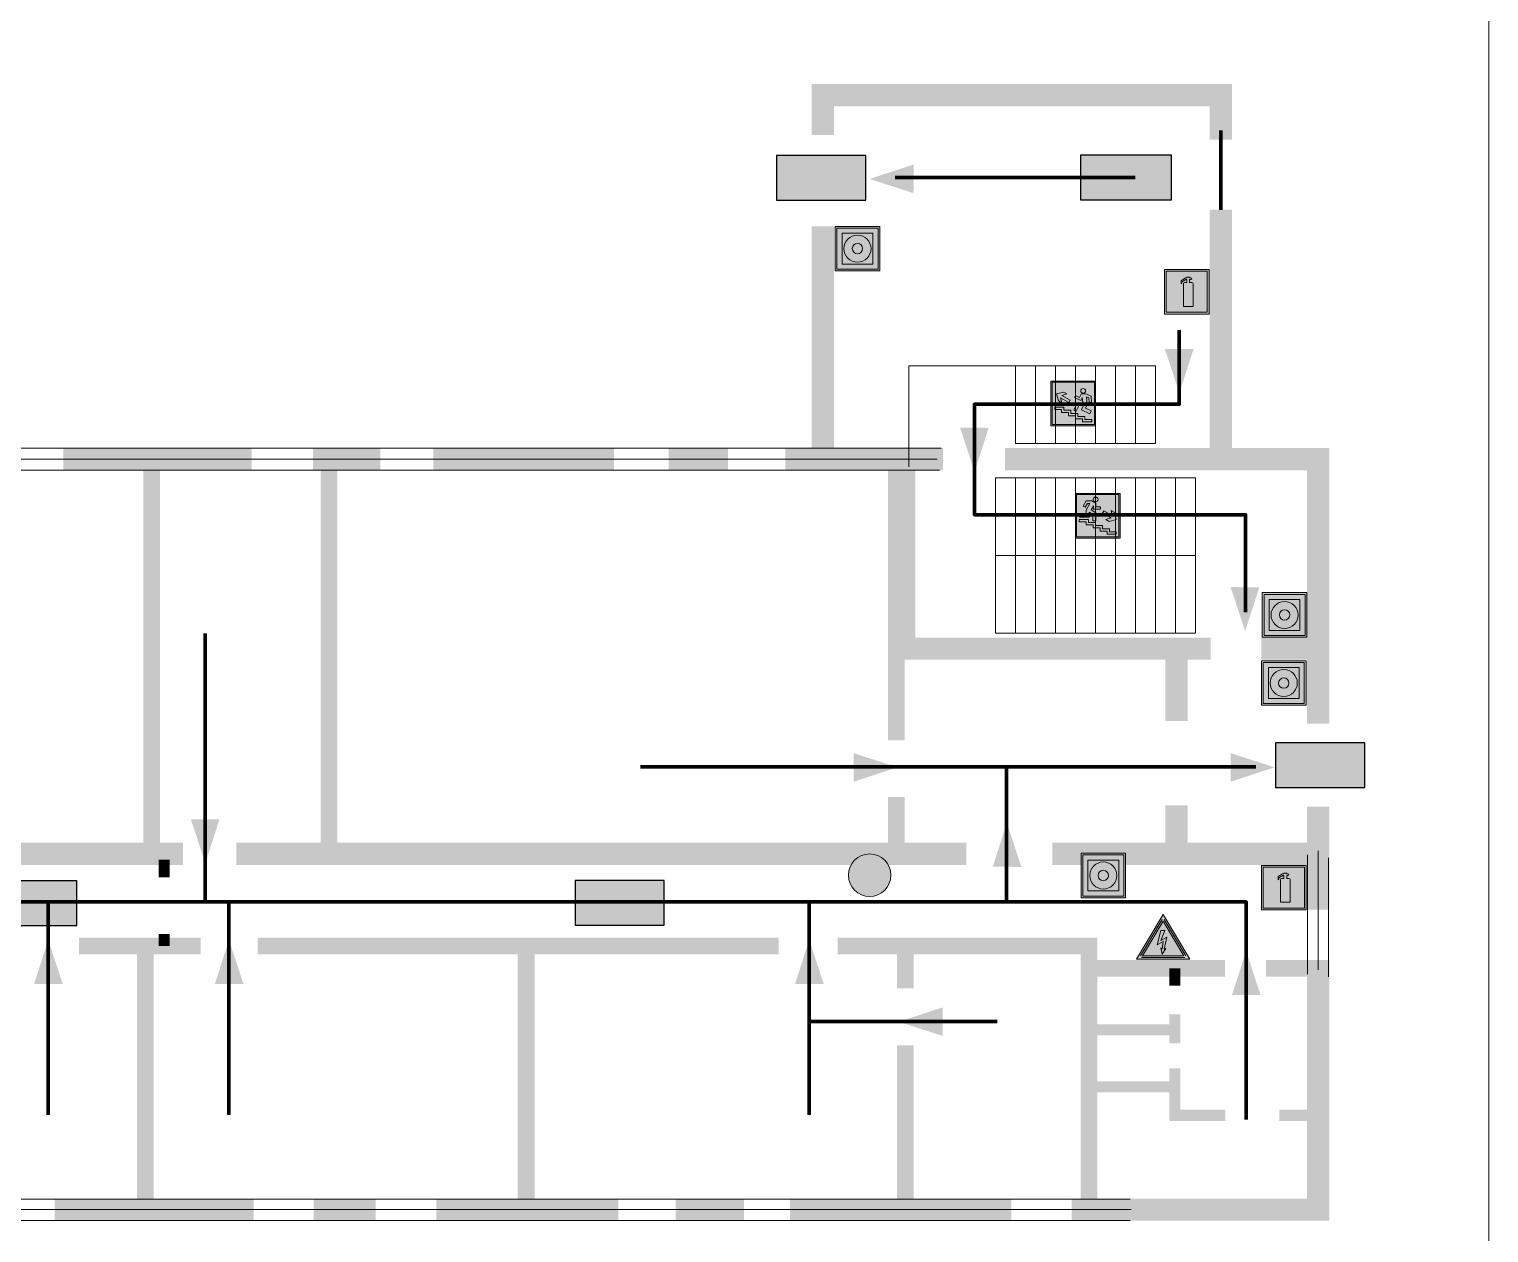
# Model space of a CAD drawing. Header units: millimetres. Extents: x 13114 to 67229, y 22859 to 38520.
# Drawn here: x 32591.8 to 32853.7, y 34874.3 to 35090.3 of the extents above; entities that cross this region are included whole.
import ezdxf

# ---------------------------------------------------------------- set-up
doc = ezdxf.new("R2010")
doc.units = ezdxf.units.MM
doc.layers.add('План_Штампы', color=7, linetype='Continuous')

# ---------------------------------------------------------------- blocks, each defined once
blk = doc.blocks.new('A$C7B4425F7')
at = {"true_color": 0xffffff}
blk.add_hatch(color=7, dxfattribs=at).paths.add_polyline_path([(0, 0), (-16, 0), (-16, -8), (0, -8)])
h = blk.add_hatch(color=126)
h.paths.add_polyline_path([(-0.2, -0.2), (-15.8, -0.2), (-15.8, -7.8), (-0.2, -7.8)])
h.paths.add_polyline_path([(-11.76, -2.03), (-11.76, -3.66), (-11.17, -3.66, -0.568275), (-11.17, -6.18), (-12.58, -6.18), (-12.58, -2.03)], flags=16)
h.paths.add_polyline_path([(-13.33, -4.12, -0.495768), (-13.59, -6.18), (-15.03, -6.18), (-15.03, -2.03), (-13.59, -2.03, -0.487973)], flags=16)
h.paths.add_polyline_path([(-10.25, -2.03), (-9.48, -2.03), (-9.48, -6.18), (-10.25, -6.18)], flags=16)
h.paths.add_polyline_path([(-13.84, -3.69), (-14.24, -3.69), (-14.24, -3.03), (-13.9, -3.03, -0.692621)], flags=0)
h.paths.add_polyline_path([(-9.15, -2.03), (-8.4, -2.03), (-8.04, -3.07), (-7.68, -2.03), (-6.93, -2.03), (-7.64, -4.1), (-6.93, -6.18), (-7.68, -6.18), (-8.04, -5.14), (-8.4, -6.18), (-9.15, -6.18), (-8.44, -4.1)], flags=16)
h.paths.add_polyline_path([(-11.76, -4.46), (-11.42, -4.46, -0.692621), (-11.36, -5.12), (-11.76, -5.12)], flags=0)
h.paths.add_polyline_path([(-13.9, -5.2), (-14.24, -5.2), (-14.24, -4.55), (-13.84, -4.55, -0.708038)], flags=0)
edge = h.paths.add_edge_path(flags=16)
edge.add_ellipse((-5.51, -4.08), major_axis=(0, 2.05), ratio=0.586184, start_angle=0, end_angle=360)
edge = h.paths.add_edge_path(flags=0)
edge.add_ellipse((-5.51, -4.08), major_axis=(0, 1.14), ratio=0.454828, start_angle=0, end_angle=360)
h.paths.add_polyline_path([(-4.13, -4.96, 0.377264), (-3.48, -4.52, 0.0555), (-3.16, -2.03), (-1.66, -2.03), (-1.66, -4.96), (-0.96, -4.96), (-0.96, -7.01), (-1.75, -7.01), (-1.75, -6.18), (-3.3, -6.18), (-3.3, -7.02), (-4.13, -7.02)], flags=16)
h.paths.add_polyline_path([(-2.73, -2.91), (-2.28, -2.91), (-2.28, -4.96), (-3.05, -4.96, 0.079136)], flags=0)
at = {"color": 126}
blk.add_lwpolyline([(-16, -8), (0, -8), (0, 0), (-16, 0)], close=True, dxfattribs=at)
blk = doc.blocks.new('A$C32E8229D')
at = {"true_color": 0xffffff}
blk.add_hatch(color=7, dxfattribs=at).paths.add_polyline_path([(0, 0), (0, -8), (16, -8), (16, 0)])
h = blk.add_hatch(color=126)
h.paths.add_polyline_path([(0.2, -0.2), (15.8, -0.2), (15.8, -7.8), (0.2, -7.8)])
h.paths.add_polyline_path([(13.49, -2.05), (12.08, -2.05), (11.37, -2.63, 0.162397), (11.29, -2.84), (11.29, -3.63), (10.35, -3.63), (10.35, -4.05), (11.68, -4.05), (11.68, -3.48), (12.26, -4.28), (11.29, -5.1), (11.29, -6.78), (11.85, -6.78), (11.85, -5.44), (12.8, -4.64), (12.8, -5.94), (14.46, -5.94), (14.46, -5.39), (13.45, -5.39), (13.45, -3.97), (12.46, -2.59), (13.15, -2.59), (13.69, -3.34), (14.18, -3)], flags=16)
h.paths.add_polyline_path([(10.74, -1.82, 1), (11.8, -1.82, 1)], flags=16)
h.paths.add_polyline_path([(9.39, -3.59), (5.99, -3.59), (6.56, -3.03), (5.91, -3.03), (5.1, -3.83), (5.91, -4.64), (6.56, -4.64), (5.99, -4.09), (9.39, -4.09)], flags=16)
h.paths.add_polyline_path([(4.29, -1.08), (1.72, -1.08), (1.72, -6.6), (4.29, -6.6)], flags=16)
at = {"color": 126}
blk.add_lwpolyline([(16, -8), (0, -8), (0, 0), (16, 0)], close=True, dxfattribs=at)
blk = doc.blocks.new('A$C7B8C2D5B')
at = {"lineweight": 0}
h = blk.add_hatch(color=5, dxfattribs=at)
h.dxf.hatch_style = 1
h.paths.add_polyline_path([(1.4, -3.02, 1), (-2.11, -3.02, 1)])
at = {"color": 5, "lineweight": 0}
blk.add_circle((-0.36, -3.02), 1.75, dxfattribs=at)
blk = doc.blocks.new('A$C54414219')
at = {"true_color": 0xffffff}
h = blk.add_hatch(color=7, dxfattribs=at)
h.paths.add_polyline_path([(2.39, -9.45), (2.39, -18.3), (11.23, -18.3), (11.23, -9.45)], flags=0)
h.paths.add_polyline_path([(10.71, -13.87, -1), (2.92, -13.87, -1)], flags=0)
h.paths.add_polyline_path([(8.3, -13.87, -1), (5.33, -13.87, -1)], flags=0)
h.paths.add_polyline_path([(0.41, -7.47), (0.41, -20.27), (13.21, -20.27), (13.21, -7.47)])
h.paths.add_polyline_path([(0.92, -19.77), (12.71, -19.77), (12.71, -7.98), (0.92, -7.98)], flags=16)
h.paths.add_polyline_path([(11.23, -9.45), (11.23, -18.3), (2.39, -18.3), (2.39, -9.45)], flags=0)
at = {"lineweight": 5}
h = blk.add_hatch(color=242, dxfattribs=at)
h.paths.add_polyline_path([(12.71, -7.98), (0.92, -7.98), (0.92, -19.77), (12.71, -19.77)])
h.paths.add_polyline_path([(11.23, -18.3), (2.39, -18.3), (2.39, -9.45), (11.23, -9.45)], flags=16)
h.paths.add_polyline_path([(10.71, -13.87, -1), (2.92, -13.87, -1)], flags=0)
h.paths.add_polyline_path([(8.3, -13.87, -1), (5.33, -13.87, -1)], flags=0)
at = {"true_color": 0xffffff}
h = blk.add_hatch(color=7, dxfattribs=at)
h.paths.add_polyline_path([(2.39, -9.45), (2.39, -18.3), (11.23, -18.3), (11.23, -9.45)])
h.paths.add_polyline_path([(10.71, -13.87, -1), (2.92, -13.87, -1)], flags=16)
h.paths.add_polyline_path([(8.3, -13.87, -1), (5.33, -13.87, -1)], flags=0)
at = {"lineweight": 5}
h = blk.add_hatch(color=242, dxfattribs=at)
h.paths.add_polyline_path([(2.92, -13.87, 1), (10.71, -13.87, 1)])
h.paths.add_polyline_path([(8.3, -13.87, -1), (5.33, -13.87, -1)], flags=16)
at = {"color": 242, "lineweight": 5}
for p, q in [((0.41, -20.27), (0.41, -7.47)), ((0.41, -7.47), (13.21, -7.47)), ((0.41, -7.47), (13.21, -7.47)), ((13.21, -20.27), (13.21, -7.47)), ((0.41, -20.27), (13.21, -20.27))]:
    blk.add_line(p, q, dxfattribs=at)
for points in [[(0.92, -7.98), (12.71, -7.98), (12.71, -19.77), (0.92, -19.77)], [(2.39, -9.45), (11.23, -9.45), (11.23, -18.3), (2.39, -18.3)]]:
    blk.add_lwpolyline(points, close=True, dxfattribs=at)
for radius in [3.89, 1.49]:
    blk.add_circle((6.81, -13.87), radius, dxfattribs=at)
blk = doc.blocks.new('A$C3E6D3DDE')
at = {"lineweight": 5}
h = blk.add_hatch(color=40, dxfattribs=at)
h.paths.add_polyline_path([(24.1, 1.45), (16.46, -11.35), (31.74, -11.35)])
h.paths.add_polyline_path([(24.09, -0.46), (30.03, -10.41), (18.14, -10.41)], flags=16)
h.paths.add_polyline_path([(24.54, -3.08), (23.41, -6.02), (25.13, -5.01), (24.33, -8.5), (24.82, -8.27), (23.79, -9.86), (23.4, -8.04), (23.8, -8.43), (24.04, -6.29), (22.39, -7.25), (23.44, -3.08)], flags=0)
h = blk.add_hatch(color=256, dxfattribs=at)
h.paths.add_polyline_path([(24.37, 0.03, 0.567511), (23.82, 0.03), (17.59, -10.4, 0.582454), (17.86, -10.88), (30.32, -10.88, 0.582149), (30.6, -10.4)])
h.paths.add_polyline_path([(24.09, -0.46), (18.14, -10.41), (30.03, -10.41)], flags=16)
h.paths.add_polyline_path([(24.54, -3.08), (23.41, -6.02), (25.13, -5.01), (24.33, -8.5), (24.82, -8.27), (23.79, -9.86), (23.4, -8.04), (23.8, -8.43), (24.04, -6.29), (22.39, -7.25), (23.44, -3.08)], flags=0)
h = blk.add_hatch(color=40, dxfattribs=at)
h.paths.add_polyline_path([(24.09, -0.46), (18.14, -10.41), (30.03, -10.41)])
h.paths.add_polyline_path([(24.82, -8.27), (23.79, -9.86), (23.4, -8.04), (23.8, -8.43), (24.04, -6.29), (22.39, -7.25), (23.44, -3.08), (24.54, -3.08), (23.41, -6.02), (25.13, -5.01), (24.33, -8.5)], flags=16)
at = {"color": 40, "lineweight": 5}
for p, q in [((16.46, -11.35), (24.1, 1.45)), ((24.1, 1.45), (31.74, -11.35))]:
    blk.add_line(p, q, dxfattribs=at)
at = {"lineweight": 5}
for p, q in [((17.59, -10.4), (23.82, 0.03)), ((24.37, 0.03), (30.6, -10.4)), ((18.14, -10.41), (24.09, -0.46)), ((23.44, -3.08), (22.39, -7.25)), ((23.41, -6.02), (24.54, -3.08)), ((24.54, -3.08), (23.44, -3.08)), ((24.09, -0.46), (30.03, -10.41)), ((22.39, -7.25), (24.04, -6.29)), ((23.8, -8.43), (23.4, -8.04)), ((23.4, -8.04), (23.79, -9.86)), ((25.13, -5.01), (23.41, -6.02)), ((23.79, -9.86), (24.82, -8.27)), ((24.04, -6.29), (23.8, -8.43)), ((24.33, -8.5), (25.13, -5.01)), ((24.82, -8.27), (24.33, -8.5)), ((17.86, -10.88), (30.32, -10.88)), ((18.14, -10.41), (30.03, -10.41))]:
    blk.add_line(p, q, dxfattribs=at)
at = {"color": 50, "lineweight": 5}
blk.add_line((31.74, -11.35), (16.46, -11.35), dxfattribs=at)
blk = doc.blocks.new('A$C3AD82952')
at = {"true_color": 0xf5f5ff}
h = blk.add_hatch(color=7, dxfattribs=at)
h.dxf.hatch_style = 1
h.paths.add_polyline_path([(8.21, 8.73, 0.414214), (7.89, 9.05), (7.22, 9.05), (7.22, 9.92), (7.59, 9.92, 1), (7.57, 10.36), (7.22, 10.36), (7.22, 10.6), (6.43, 10.6), (6.43, 10.36), (6.01, 10.36), (4.74, 9.59), (4.74, 8.69), (4.98, 8.73), (4.98, 9.26), (6.12, 9.91), (6.43, 9.91), (6.43, 9.05), (5.76, 9.05, 0.414214), (5.44, 8.73), (5.44, 2.2), (8.21, 2.2)], flags=0)
h.paths.add_polyline_path([(12.8, 12.8), (0, 12.8), (0, 0), (12.8, 0)])
h.paths.add_polyline_path([(0.51, 12.29), (12.29, 12.29), (12.29, 0.51), (0.51, 0.51)], flags=16)
h.paths.add_polyline_path([(4.74, 9.59), (6.01, 10.36), (6.43, 10.36), (6.43, 10.6), (7.22, 10.6), (7.22, 10.36), (7.59, 10.36, -0.94586), (7.59, 9.92), (7.22, 9.92), (7.22, 9.05), (7.89, 9.05, -0.414214), (8.21, 8.73), (8.21, 2.2), (5.44, 2.2), (5.44, 8.73, -0.414214), (5.76, 9.05), (6.43, 9.05), (6.43, 9.91), (6.12, 9.91), (4.98, 9.26), (4.98, 8.73), (4.74, 8.69)], flags=0)
h = blk.add_hatch(color=242)
h.dxf.hatch_style = 1
h.paths.add_polyline_path([(12.29, 12.29), (0.51, 12.29), (0.51, 0.51), (12.29, 0.51)])
h.paths.add_polyline_path([(4.74, 8.69), (4.74, 9.59), (6.01, 10.36), (6.43, 10.36), (6.43, 10.6), (7.22, 10.6), (7.22, 10.36), (7.59, 10.36, -0.94586), (7.59, 9.92), (7.22, 9.92), (7.22, 9.05), (7.89, 9.05, -0.414214), (8.21, 8.73), (8.21, 2.2), (5.44, 2.2), (5.44, 8.73, -0.414214), (5.76, 9.05), (6.43, 9.05), (6.43, 9.91), (6.12, 9.91), (4.98, 9.26), (4.98, 8.73)], flags=16)
h = blk.add_hatch(color=7, dxfattribs=at)
h.dxf.hatch_style = 1
h.paths.add_polyline_path([(8.21, 8.73, 0.414214), (7.89, 9.05), (7.22, 9.05), (7.22, 9.92), (7.59, 9.92, 1), (7.57, 10.36), (7.22, 10.36), (7.22, 10.6), (6.43, 10.6), (6.43, 10.36), (6.01, 10.36), (4.74, 9.59), (4.74, 8.69), (4.98, 8.73), (4.98, 9.26), (6.12, 9.91), (6.43, 9.91), (6.43, 9.05), (5.76, 9.05, 0.414214), (5.44, 8.73), (5.44, 2.2), (8.21, 2.2)])
at = {"color": 242, "lineweight": 5}
for p, q in [((0, 0), (0, 12.8)), ((0, 12.8), (12.8, 12.8)), ((12.8, 0), (12.8, 12.8)), ((6.01, 10.36), (4.74, 9.59)), ((4.74, 9.59), (4.74, 8.69)), ((4.74, 8.69), (4.98, 8.73)), ((4.98, 9.26), (6.12, 9.91)), ((4.98, 8.73), (4.98, 9.26)), ((5.44, 2.2), (5.44, 8.73)), ((5.76, 9.05), (6.43, 9.05)), ((6.01, 10.36), (6.43, 10.36)), ((6.12, 9.91), (6.43, 9.91)), ((7.22, 10.6), (6.43, 10.6)), ((6.43, 10.6), (6.43, 10.36)), ((6.43, 9.91), (6.43, 9.05)), ((7.22, 10.36), (7.22, 10.6)), ((7.59, 10.36), (7.22, 10.36)), ((7.22, 9.05), (7.22, 9.92)), ((7.59, 9.92), (7.22, 9.92)), ((7.89, 9.05), (7.22, 9.05)), ((8.21, 2.2), (8.21, 8.73)), ((0, 0), (12.8, 0)), ((5.44, 2.2), (8.21, 2.2))]:
    blk.add_line(p, q, dxfattribs=at)
blk.add_lwpolyline([(0.51, 12.29), (12.29, 12.29), (12.29, 0.51), (0.51, 0.51)], close=True, dxfattribs=at)
for centre, radius, start, end in [((5.76, 8.73), 0.32, 90, 180), ((7.58, 10.14), 0.223, 273.1875, 86.8125), ((7.89, 8.73), 0.32, 0, 90)]:
    blk.add_arc(centre, radius, start, end, dxfattribs=at)
blk = doc.blocks.new('вверх')
at = {"lineweight": 0, "true_color": 0xffffff}
h = blk.add_hatch(color=7, dxfattribs=at)
h.dxf.hatch_style = 1
h.paths.add_polyline_path([(40999.03, -4475.37), (41000.53, -4474.51), (40999.62, -4474.22), (41000.2, -4473.88), (41001.48, -4474.22), (41001.13, -4475.49), (41000.55, -4475.82), (41000.76, -4474.91), (40999.27, -4475.77)], flags=0)
h.paths.add_polyline_path([(40998.09, -4474.5), (40998.28, -4474.89), (40997.14, -4475.43), (40996.89, -4474.92), (40996.87, -4474.87), (40996.8, -4475.75), (40997.81, -4475.85), (40998.41, -4477.11), (40997.94, -4477.33), (40997.47, -4476.34), (40996.66, -4476.28), (40997.03, -4477.06), (40995.52, -4477.78), (40995.29, -4477.28), (40996.32, -4476.79), (40996, -4476.11), (40996.09, -4474.77), (40995.72, -4474.94), (40995.64, -4475.77), (40995.2, -4475.72), (40995.3, -4474.63), (40995.33, -4474.61), (40996.23, -4474.19), (40997.09, -4474.25), (40997.37, -4474.84)], flags=0)
h.paths.add_polyline_path([(40997.14, -4473.68, -1), (40996.29, -4473.68, -1)], flags=0)
h.paths.add_polyline_path([(41000.58, -4477.58), (41000.58, -4477.03), (41001.81, -4477.03), (41001.81, -4476.6), (41000.15, -4476.6), (41000.15, -4477.16), (40998.9, -4477.16), (40998.9, -4477.72), (40997.65, -4477.72), (40997.65, -4478.27), (40996.41, -4478.27), (40996.41, -4478.82), (40995.17, -4478.82), (40995.17, -4479.25), (40995.41, -4479.25), (40996.84, -4479.25), (40996.84, -4478.69), (40998.09, -4478.69), (40998.09, -4478.13), (40999.32, -4478.13), (40999.32, -4477.58)], flags=0)
h.paths.add_polyline_path([(41002.49, -4471.94), (40994.49, -4471.94), (40994.49, -4479.94), (41002.49, -4479.94)])
h.paths.add_polyline_path([(41002.28, -4479.72), (40994.69, -4479.72), (40994.69, -4472.14), (41002.28, -4472.14)], flags=16)
h.paths.add_polyline_path([(41001.81, -4476.6), (41001.81, -4477.03), (41000.58, -4477.03), (41000.58, -4477.58), (40999.32, -4477.58), (40999.32, -4478.13), (40998.09, -4478.13), (40998.09, -4478.69), (40996.84, -4478.69), (40996.84, -4479.25), (40995.17, -4479.25), (40995.17, -4478.82), (40996.41, -4478.82), (40996.41, -4478.27), (40997.65, -4478.27), (40997.65, -4477.72), (40998.9, -4477.72), (40998.9, -4477.16), (41000.15, -4477.16), (41000.15, -4476.6)], flags=0)
at = {"lineweight": 0}
h = blk.add_hatch(color=126, dxfattribs=at)
h.dxf.hatch_style = 1
h.paths.add_polyline_path([(40994.69, -4479.72), (41002.28, -4479.72), (41002.28, -4472.14), (40994.69, -4472.14)])
h.paths.add_polyline_path([(40999.03, -4475.37), (41000.53, -4474.51), (40999.62, -4474.22), (41000.2, -4473.88), (41001.48, -4474.22), (41001.13, -4475.49), (41000.55, -4475.82), (41000.76, -4474.91), (40999.27, -4475.77)], flags=16)
h.paths.add_polyline_path([(40997.09, -4474.25), (40997.37, -4474.84), (40998.09, -4474.5), (40998.28, -4474.89), (40997.14, -4475.43), (40996.89, -4474.92), (40996.87, -4474.87), (40996.8, -4475.75), (40997.81, -4475.85), (40998.41, -4477.11), (40997.94, -4477.33), (40997.47, -4476.34), (40996.66, -4476.28), (40997.03, -4477.06), (40995.52, -4477.78), (40995.29, -4477.28), (40996.32, -4476.79), (40996, -4476.11), (40996.09, -4474.77), (40995.72, -4474.94), (40995.64, -4475.77), (40995.2, -4475.72), (40995.3, -4474.63), (40995.33, -4474.61), (40996.23, -4474.19)], flags=16)
h.paths.add_polyline_path([(40996.29, -4473.68, -1), (40997.14, -4473.68, -1)], flags=16)
h.paths.add_polyline_path([(40997.65, -4477.72), (40998.9, -4477.72), (40998.9, -4477.16), (41000.15, -4477.16), (41000.15, -4476.6), (41001.81, -4476.6), (41001.81, -4477.03), (41000.58, -4477.03), (41000.58, -4477.58), (40999.32, -4477.58), (40999.32, -4478.13), (40998.09, -4478.13), (40998.09, -4478.69), (40996.84, -4478.69), (40996.84, -4479.25), (40995.17, -4479.25), (40995.17, -4478.82), (40996.41, -4478.82), (40996.41, -4478.27), (40997.65, -4478.27)], flags=16)
at = {"lineweight": 0, "true_color": 0xffffff}
h = blk.add_hatch(color=7, dxfattribs=at)
h.dxf.hatch_style = 1
h.paths.add_polyline_path([(40997.14, -4473.68, 1), (40996.29, -4473.68, 1)])
h.paths.add_polyline_path([(40998.28, -4474.89), (40998.09, -4474.5), (40997.37, -4474.84), (40997.09, -4474.25), (40996.23, -4474.19), (40995.33, -4474.61), (40995.3, -4474.63), (40995.2, -4475.72), (40995.64, -4475.77), (40995.72, -4474.94), (40996.09, -4474.77), (40996, -4476.11), (40996.32, -4476.79), (40995.29, -4477.28), (40995.52, -4477.78), (40997.03, -4477.06), (40996.66, -4476.28), (40997.47, -4476.34), (40997.94, -4477.33), (40998.41, -4477.11), (40997.81, -4475.85), (40996.8, -4475.75), (40996.87, -4474.87), (40996.89, -4474.92), (40997.14, -4475.43)])
h.paths.add_polyline_path([(40998.09, -4478.13), (40999.32, -4478.13), (40999.32, -4477.58), (41000.58, -4477.58), (41000.58, -4477.03), (41001.81, -4477.03), (41001.81, -4476.6), (41000.15, -4476.6), (41000.15, -4477.16), (40998.9, -4477.16), (40998.9, -4477.72), (40997.65, -4477.72), (40997.65, -4478.27), (40996.41, -4478.27), (40996.41, -4478.82), (40995.17, -4478.82), (40995.17, -4479.25), (40995.41, -4479.25), (40996.84, -4479.25), (40996.84, -4478.69), (40998.09, -4478.69)])
h.paths.add_polyline_path([(40999.03, -4475.37), (40999.27, -4475.77), (41000.76, -4474.91), (41000.55, -4475.82), (41001.13, -4475.49), (41001.48, -4474.22), (41000.2, -4473.88), (40999.62, -4474.22), (41000.53, -4474.51)])
at = {"color": 126, "lineweight": 0}
for points in [[(40994.49, -4471.94), (41002.49, -4471.94), (41002.49, -4479.94), (40994.49, -4479.94)], [(40994.69, -4472.14), (41002.28, -4472.14), (41002.28, -4479.72), (40994.69, -4479.72)]]:
    blk.add_lwpolyline(points, close=True, dxfattribs=at)
for points in [[(40996.89, -4474.92), (40997.14, -4475.43), (40998.28, -4474.89), (40998.09, -4474.5), (40997.37, -4474.84), (40997.09, -4474.25), (40996.23, -4474.19), (40995.33, -4474.61), (40995.3, -4474.63), (40995.2, -4475.72), (40995.64, -4475.77), (40995.72, -4474.94), (40996.09, -4474.77), (40996, -4476.11), (40996.32, -4476.79), (40995.29, -4477.28), (40995.52, -4477.78), (40997.03, -4477.06), (40996.66, -4476.28), (40997.47, -4476.34), (40997.94, -4477.33), (40998.41, -4477.11), (40997.81, -4475.85), (40996.8, -4475.75), (40996.87, -4474.87), (40996.89, -4474.92)], [(41001.48, -4474.22), (41001.13, -4475.49), (41000.55, -4475.82), (41000.76, -4474.91), (40999.27, -4475.77), (40999.03, -4475.37), (41000.53, -4474.51), (40999.62, -4474.22), (41000.2, -4473.88), (41001.48, -4474.22)], [(40995.41, -4479.25), (40995.17, -4479.25), (40995.17, -4478.82), (40996.41, -4478.82), (40996.41, -4478.27), (40997.65, -4478.27), (40997.65, -4477.72), (40998.9, -4477.72), (40998.9, -4477.16), (41000.15, -4477.16), (41000.15, -4476.6), (41001.81, -4476.6), (41001.81, -4477.03), (41000.58, -4477.03), (41000.58, -4477.58), (40999.32, -4477.58), (40999.32, -4478.13), (40998.09, -4478.13), (40998.09, -4478.69), (40996.84, -4478.69), (40996.84, -4479.25), (40995.17, -4479.25)]]:
    blk.add_lwpolyline(points, dxfattribs=at)
blk.add_circle((40996.71, -4473.68), 0.426, dxfattribs=at)
blk = doc.blocks.new('вниз')
at = {"lineweight": 0, "true_color": 0xffffff}
h = blk.add_hatch(color=7, dxfattribs=at)
h.dxf.hatch_style = 1
h.paths.add_polyline_path([(40994.51, -4472.22), (40986.51, -4472.22), (40986.51, -4480.22), (40994.51, -4480.22)])
h.paths.add_polyline_path([(40994.31, -4472.42), (40994.31, -4480.01), (40986.71, -4480.01), (40986.71, -4472.42)], flags=16)
h.paths.add_polyline_path([(40988.43, -4473.53), (40989.43, -4473.53), (40990.19, -4473.96), (40990.19, -4474.6), (40991, -4474.6), (40991, -4475.06), (40989.73, -4475.06), (40989.73, -4474.46), (40989.3, -4475.18), (40990.17, -4475.7), (40990.17, -4477.11), (40989.63, -4477.11), (40989.63, -4476.01), (40988.94, -4475.59), (40988.94, -4476.46), (40988.94, -4476.46), (40987.47, -4476.46), (40987.26, -4476.46), (40987.26, -4475.92), (40988.4, -4475.92), (40988.4, -4475.2), (40989.1, -4473.99), (40988.66, -4473.99), (40988.24, -4474.7), (40987.86, -4474.47), (40988.41, -4473.56)], flags=0)
h.paths.add_polyline_path([(40990.55, -4473.29, -1), (40989.69, -4473.29, -1)], flags=0)
h.paths.add_polyline_path([(40988.85, -4476.89), (40988.85, -4477.43), (40990.1, -4477.43), (40990.1, -4477.99), (40991.34, -4477.99), (40991.34, -4478.54), (40992.59, -4478.54), (40992.59, -4479.09), (40993.83, -4479.09), (40993.83, -4479.52), (40992.17, -4479.52), (40992.17, -4478.97), (40990.91, -4478.97), (40990.91, -4478.41), (40989.68, -4478.41), (40989.68, -4477.86), (40988.43, -4477.86), (40988.43, -4477.31), (40987.6, -4477.31), (40987.18, -4477.31), (40987.18, -4476.89)], flags=0)
h.paths.add_polyline_path([(40991.61, -4475.33), (40993.12, -4476.2), (40992.9, -4475.27), (40993.48, -4475.6), (40993.83, -4476.88), (40992.56, -4477.22), (40991.97, -4476.88), (40992.9, -4476.61), (40991.38, -4475.74), (40991.58, -4475.39)], flags=0)
h.paths.add_polyline_path([(40990.19, -4473.96), (40989.43, -4473.53), (40988.43, -4473.53), (40988.41, -4473.56), (40987.86, -4474.47), (40988.24, -4474.7), (40988.66, -4473.99), (40989.1, -4473.99), (40988.4, -4475.2), (40988.4, -4475.92), (40987.26, -4475.92), (40987.26, -4476.46), (40987.47, -4476.46), (40988.94, -4476.46), (40988.94, -4476.27), (40988.94, -4475.59), (40989.63, -4476.01), (40989.63, -4477.11), (40990.17, -4477.11), (40990.17, -4475.7), (40989.3, -4475.18), (40989.73, -4474.46), (40989.73, -4475.06), (40991, -4475.06), (40991, -4474.6), (40990.19, -4474.6)], flags=0)
h.paths.add_polyline_path([(40990.55, -4473.29, 1), (40989.69, -4473.29, 1)], flags=0)
h.paths.add_polyline_path([(40991.61, -4475.33), (40991.58, -4475.39), (40991.38, -4475.74), (40992.9, -4476.61), (40991.97, -4476.88), (40992.56, -4477.22), (40993.83, -4476.88), (40993.48, -4475.6), (40992.9, -4475.27), (40993.12, -4476.2)], flags=0)
h.paths.add_polyline_path([(40990.1, -4477.43), (40988.85, -4477.43), (40988.85, -4476.89), (40987.18, -4476.89), (40987.18, -4477.31), (40987.6, -4477.31), (40988.43, -4477.31), (40988.43, -4477.86), (40989.68, -4477.86), (40989.68, -4478.41), (40990.91, -4478.41), (40990.91, -4478.97), (40992.17, -4478.97), (40992.17, -4479.52), (40993.83, -4479.52), (40993.83, -4479.09), (40992.59, -4479.09), (40992.59, -4478.54), (40991.34, -4478.54), (40991.34, -4477.99), (40990.1, -4477.99)], flags=0)
at = {"lineweight": 0}
h = blk.add_hatch(color=126, dxfattribs=at)
h.dxf.hatch_style = 1
h.paths.add_polyline_path([(40994.31, -4472.42), (40986.71, -4472.42), (40986.71, -4480.01), (40994.31, -4480.01)])
h.paths.add_polyline_path([(40988.43, -4473.53), (40989.43, -4473.53), (40990.19, -4473.96), (40990.19, -4474.6), (40991, -4474.6), (40991, -4475.06), (40989.73, -4475.06), (40989.73, -4474.46), (40989.3, -4475.18), (40990.17, -4475.7), (40990.17, -4477.11), (40989.63, -4477.11), (40989.63, -4476.01), (40988.94, -4475.59), (40988.94, -4476.46), (40988.94, -4476.46), (40987.47, -4476.46), (40987.26, -4476.46), (40987.26, -4475.92), (40988.4, -4475.92), (40988.4, -4475.2), (40989.1, -4473.99), (40988.66, -4473.99), (40988.24, -4474.7), (40987.86, -4474.47), (40988.41, -4473.56)], flags=16)
h.paths.add_polyline_path([(40990.55, -4473.29, -1), (40989.69, -4473.29, -1)], flags=16)
h.paths.add_polyline_path([(40988.85, -4476.89), (40988.85, -4477.43), (40990.1, -4477.43), (40990.1, -4477.99), (40991.34, -4477.99), (40991.34, -4478.54), (40992.59, -4478.54), (40992.59, -4479.09), (40993.83, -4479.09), (40993.83, -4479.52), (40992.17, -4479.52), (40992.17, -4478.97), (40990.91, -4478.97), (40990.91, -4478.41), (40989.68, -4478.41), (40989.68, -4477.86), (40988.43, -4477.86), (40988.43, -4477.31), (40987.6, -4477.31), (40987.18, -4477.31), (40987.18, -4476.89)], flags=16)
h.paths.add_polyline_path([(40991.61, -4475.33), (40993.12, -4476.2), (40992.9, -4475.27), (40993.48, -4475.6), (40993.83, -4476.88), (40992.56, -4477.22), (40991.97, -4476.88), (40992.9, -4476.61), (40991.38, -4475.74), (40991.58, -4475.39)], flags=16)
at = {"lineweight": 0, "true_color": 0xffffff}
h = blk.add_hatch(color=7, dxfattribs=at)
h.dxf.hatch_style = 1
h.paths.add_polyline_path([(40989.73, -4474.46), (40989.73, -4475.06), (40991, -4475.06), (40991, -4474.6), (40990.19, -4474.6), (40990.19, -4473.96), (40989.43, -4473.53), (40988.43, -4473.53), (40988.41, -4473.56), (40987.86, -4474.47), (40988.24, -4474.7), (40988.66, -4473.99), (40989.1, -4473.99), (40988.4, -4475.2), (40988.4, -4475.92), (40987.26, -4475.92), (40987.26, -4476.46), (40987.47, -4476.46), (40988.94, -4476.46), (40988.94, -4475.59), (40989.63, -4476.01), (40989.63, -4477.11), (40990.17, -4477.11), (40990.17, -4475.7), (40989.3, -4475.18)])
h.paths.add_polyline_path([(40989.69, -4473.29, 1), (40990.55, -4473.29, 1)])
h.paths.add_polyline_path([(40991.61, -4475.33), (40991.58, -4475.39), (40991.38, -4475.74), (40992.9, -4476.61), (40991.97, -4476.88), (40992.56, -4477.22), (40993.83, -4476.88), (40993.48, -4475.6), (40992.9, -4475.27), (40993.12, -4476.2)])
h.paths.add_polyline_path([(40990.1, -4477.43), (40988.85, -4477.43), (40988.85, -4476.89), (40987.18, -4476.89), (40987.18, -4477.31), (40987.6, -4477.31), (40988.43, -4477.31), (40988.43, -4477.86), (40989.68, -4477.86), (40989.68, -4478.41), (40990.91, -4478.41), (40990.91, -4478.97), (40992.17, -4478.97), (40992.17, -4479.52), (40993.83, -4479.52), (40993.83, -4479.09), (40992.59, -4479.09), (40992.59, -4478.54), (40991.34, -4478.54), (40991.34, -4477.99), (40990.1, -4477.99)])
at = {"color": 126, "lineweight": 0}
for points in [[(40986.51, -4472.22), (40994.51, -4472.22), (40994.51, -4480.22), (40986.51, -4480.22)], [(40986.71, -4472.42), (40994.31, -4472.42), (40994.31, -4480.01), (40986.71, -4480.01)]]:
    blk.add_lwpolyline(points, close=True, dxfattribs=at)
for points in [[(40987.47, -4476.46), (40987.26, -4476.46), (40987.26, -4475.92), (40988.4, -4475.92), (40988.4, -4475.2), (40989.1, -4473.99), (40988.66, -4473.99), (40988.24, -4474.7), (40987.86, -4474.47), (40988.41, -4473.56), (40988.43, -4473.53), (40989.43, -4473.53), (40990.19, -4473.96), (40990.19, -4474.6), (40991, -4474.6), (40991, -4475.06), (40989.73, -4475.06), (40989.73, -4474.46), (40989.3, -4475.18), (40990.17, -4475.7), (40990.17, -4477.11), (40989.63, -4477.11), (40989.63, -4476.01), (40988.94, -4475.59), (40988.94, -4476.46)], [(40987.6, -4477.31), (40987.18, -4477.31), (40987.18, -4476.89), (40988.85, -4476.89), (40988.85, -4477.43), (40990.1, -4477.43), (40990.1, -4477.99), (40991.34, -4477.99), (40991.34, -4478.54), (40992.59, -4478.54), (40992.59, -4479.09), (40993.83, -4479.09), (40993.83, -4479.52), (40992.17, -4479.52), (40992.17, -4478.97), (40990.91, -4478.97), (40990.91, -4478.41), (40989.68, -4478.41), (40989.68, -4477.86), (40988.43, -4477.86), (40988.43, -4477.31), (40987.6, -4477.31)], [(40987.47, -4476.46), (40988.94, -4476.46), (40988.94, -4476.27)], [(40991.58, -4475.39), (40991.38, -4475.74), (40992.9, -4476.61), (40991.97, -4476.88), (40992.56, -4477.22), (40993.83, -4476.88), (40993.48, -4475.6), (40992.9, -4475.27), (40993.12, -4476.2), (40991.61, -4475.33), (40991.58, -4475.39)]]:
    blk.add_lwpolyline(points, dxfattribs=at)
blk.add_circle((40990.12, -4473.29), 0.432, dxfattribs=at)

msp = doc.modelspace()

# ---------------------------------------------------------------- linework, layer by layer
at = {"color": 5, "lineweight": 0}
msp.add_lwpolyline([(32253.68, 34763.08), (32853.68, 34763.08), (32853.68, 35158.08), (32253.68, 35158.08)], close=True, dxfattribs=at)
at = {"lineweight": 0}
for points, const_width in [([(32734.2, 35071.35), (32734.2, 35078.47), (32805.59, 35078.47), (32805.59, 35070.49)], 4), ([(32805.59, 35057.92), (32805.59, 35014.14)], 4), ([(32734.2, 35013.32), (32734.2, 35054.93)], 4), ([(32631.71, 35013.17), (32597.94, 35013.17)], 4), ([(32613.79, 34942.59), (32613.79, 35012.97)], 3), ([(32654.82, 35013.17), (32642.72, 35013.17)], 4), ([(32645.62, 34942.31), (32645.62, 35013.22)], 3), ([(32696.73, 35013.17), (32664.33, 35013.17)], 4), ([(32717.21, 35013.17), (32706.53, 35013.17)], 4), ([(32755.78, 35013.17), (32727.45, 35013.17)], 4), ([(32747.38, 35012.28), (32747.38, 34962.72)], 3), ([(32748.81, 35013.17), (32748.81, 34979.15), (32803.78, 34979.15)], 4), ([(32823.09, 34965.68), (32823.09, 35013.17), (32766.89, 35013.17)], 4), ([(32797.67, 34979.15), (32797.67, 34966.16)], 4), ([(32823.09, 34979.15), (32812.86, 34979.15)], 4), ([(32747.38, 34952.55), (32747.38, 34944)], 3), ([(32797.67, 34942.31), (32797.67, 34951.05)], 4), ([(32823.09, 34932.31), (32823.09, 34950.79)], 4), ([(32619.42, 34942.31), (32568.3, 34942.31)], 4), ([(32759.94, 34942.31), (32628.97, 34942.31)], 4), ([(32823.09, 34942.31), (32775.39, 34942.31)], 4), ([(32616.04, 34938.1), (32616.04, 34941.28)], 2), ([(32600.74, 34925.77), (32622.56, 34925.77)], 3), ([(32612.65, 34878.47), (32612.65, 34925.77)], 3), ([(32616.04, 34925.77), (32616.04, 34927.94)], 2), ([(32632.8, 34925.77), (32726.3, 34925.77)], 3), ([(32680.98, 34878.47), (32680.98, 34925.77)], 3), ([(32736.87, 34925.77), (32771.29, 34925.77)], 3), ([(32749.01, 34918.17), (32749.01, 34925.77)], 3), ([(32768.43, 34925.77), (32781.95, 34925.77), (32781.95, 34878.1)], 3), ([(32778.82, 34878.47), (32823.09, 34878.47), (32823.09, 34922.35)], 4), ([(32806.33, 34921.78), (32782.44, 34921.78)], 3), ([(32797.34, 34921.78), (32797.34, 34918.64)], 2), ([(32813.74, 34921.78), (32825.09, 34921.78)], 3), ([(32797.34, 34913.52), (32797.34, 34908.3)], 2), ([(32797.34, 34910.75), (32783.26, 34910.75)], 2), ([(32749.01, 34878.47), (32749.01, 34907.97)], 3), ([(32797.34, 34903.82), (32797.34, 34895.4), (32806.41, 34895.4)], 2), ([(32797.34, 34900.52), (32781.77, 34900.52)], 2), ([(32816.12, 34895.4), (32823.48, 34895.4)], 2), ([(32596.37, 34878.47), (32632.12, 34878.47)], 4), ([(32642.85, 34878.47), (32654, 34878.47)], 4), ([(32664.87, 34878.47), (32697.54, 34878.47)], 4), ([(32707.8, 34878.47), (32720.08, 34878.47)], 4), ([(32728.33, 34878.47), (32768.04, 34878.47)], 4)]:
    msp.add_lwpolyline(points, dxfattribs=dict(at, const_width=const_width))
at = {"lineweight": 100}
msp.add_lwpolyline([(32805.59, 35057.92), (32805.59, 35072.17)], dxfattribs=at)
at = {"color": 126, "lineweight": 100, "true_color": 0x008754}
for points in [[(32747.16, 35063.71), (32790.23, 35063.71)], [(32798.16, 35036.33), (32798.16, 35023), (32761.4, 35023), (32761.4, 35003.19), (32810.06, 35003.19), (32810.06, 34985.72)], [(32623.41, 34933.71), (32623.41, 34981.85)], [(32292.66, 34960.09), (32332.24, 34960.09), (32332.24, 34933.71), (32767.14, 34933.71), (32767.14, 34957.95), (32811.91, 34957.95)], [(32767.14, 34957.95), (32701.52, 34957.95)], [(32595.23, 34933.71), (32595.23, 34895.51)], [(32627.66, 34933.71), (32627.66, 34895.51)], [(32731.75, 34933.71), (32731.75, 34895.51)], [(32767.14, 34933.71), (32810.17, 34933.71), (32810.17, 34894.65)], [(32765.5, 34912.25), (32731.75, 34912.25)]]:
    msp.add_lwpolyline(points, dxfattribs=at)
at = {"lineweight": 0}
for points in [[(32768.76, 35029.9), (32749.65, 35029.9), (32749.65, 35011.8)], [(32329.1, 35015.11), (32755.46, 35015.11)], [(32329.76, 35013.17), (32754.74, 35013.17)], [(32328.81, 35011.19), (32755.16, 35011.19)], [(32823.09, 34921.5), (32823.09, 34942.88)], [(32821.16, 34920.74), (32821.16, 34942.12)], [(32824.91, 34920.25), (32824.91, 34941.63)], [(32317.83, 34880.38), (32789.36, 34880.38)], [(32317.98, 34878.47), (32789.51, 34878.47)], [(32317.81, 34876.54), (32789.34, 34876.54)]]:
    msp.add_lwpolyline(points, dxfattribs=at)
for points in [[(32768.76, 35015.97), (32772.35, 35015.97), (32772.35, 35029.9), (32768.76, 35029.9)], [(32772.35, 35015.97), (32775.94, 35015.97), (32775.94, 35029.9), (32772.35, 35029.9)], [(32775.94, 35015.97), (32779.53, 35015.97), (32779.53, 35029.9), (32775.94, 35029.9)], [(32779.53, 35015.97), (32783.11, 35015.97), (32783.11, 35029.9), (32779.53, 35029.9)], [(32783.11, 35015.97), (32786.7, 35015.97), (32786.7, 35029.9), (32783.11, 35029.9)], [(32786.7, 35015.97), (32790.29, 35015.97), (32790.29, 35029.9), (32786.7, 35029.9)], [(32790.29, 35015.97), (32793.88, 35015.97), (32793.88, 35029.9), (32790.29, 35029.9)], [(32765.17, 34995.87), (32768.76, 34995.87), (32768.76, 35009.79), (32765.17, 35009.79)], [(32768.76, 34995.87), (32772.35, 34995.87), (32772.35, 35009.79), (32768.76, 35009.79)], [(32772.35, 34995.87), (32775.94, 34995.87), (32775.94, 35009.79), (32772.35, 35009.79)], [(32775.94, 34995.87), (32779.53, 34995.87), (32779.53, 35009.79), (32775.94, 35009.79)], [(32779.53, 34995.87), (32783.11, 34995.87), (32783.11, 35009.79), (32779.53, 35009.79)], [(32783.11, 34995.87), (32786.7, 34995.87), (32786.7, 35009.79), (32783.11, 35009.79)], [(32786.7, 34995.87), (32790.29, 34995.87), (32790.29, 35009.79), (32786.7, 35009.79)], [(32790.29, 34995.87), (32793.88, 34995.87), (32793.88, 35009.79), (32790.29, 35009.79)], [(32793.88, 34995.87), (32797.47, 34995.87), (32797.47, 35009.79), (32793.88, 35009.79)], [(32797.47, 34995.87), (32801.06, 34995.87), (32801.06, 35009.79), (32797.47, 35009.79)], [(32765.17, 34981.94), (32768.76, 34981.94), (32768.76, 34995.87), (32765.17, 34995.87)], [(32768.76, 34981.94), (32772.35, 34981.94), (32772.35, 34995.87), (32768.76, 34995.87)], [(32772.35, 34981.94), (32775.94, 34981.94), (32775.94, 34995.87), (32772.35, 34995.87)], [(32775.94, 34981.94), (32779.53, 34981.94), (32779.53, 34995.87), (32775.94, 34995.87)], [(32779.53, 34981.94), (32783.11, 34981.94), (32783.11, 34995.87), (32779.53, 34995.87)], [(32783.11, 34981.94), (32786.7, 34981.94), (32786.7, 34995.87), (32783.11, 34995.87)], [(32786.7, 34981.94), (32790.29, 34981.94), (32790.29, 34995.87), (32786.7, 34995.87)], [(32790.29, 34981.94), (32793.88, 34981.94), (32793.88, 34995.87), (32790.29, 34995.87)], [(32793.88, 34981.94), (32797.47, 34981.94), (32797.47, 34995.87), (32793.88, 34995.87)], [(32797.47, 34981.94), (32801.06, 34981.94), (32801.06, 34995.87), (32797.47, 34995.87)]]:
    msp.add_lwpolyline(points, close=True, dxfattribs=at)
at = {"layer": 'План_Штампы', "color": 126, "true_color": 0x008754}
for points in [[(32750.48, 35066.04), (32750.47, 35060.9), (32742.59, 35063.45)], [(32795.57, 35032.92), (32800.71, 35032.9), (32798.16, 35025.02)], [(32758.83, 35018.8), (32763.96, 35018.78), (32761.42, 35010.9)], [(32807.38, 34990.19), (32812.52, 34990.18), (32809.97, 34982.3)], [(32739.71, 34955.27), (32739.72, 34960.4), (32747.6, 34957.86)], [(32807.36, 34955.27), (32807.37, 34960.4), (32815.25, 34957.86)], [(32620.83, 34948.53), (32625.96, 34948.51), (32623.42, 34940.63)], [(32769.81, 34939.99), (32764.68, 34940.01), (32767.22, 34947.89)], [(32597.84, 34918.97), (32592.7, 34918.98), (32595.25, 34926.86)], [(32630.27, 34918.97), (32625.13, 34918.98), (32627.68, 34926.86)], [(32734.36, 34918.97), (32729.22, 34918.98), (32731.77, 34926.86)], [(32812.74, 34916.97), (32807.6, 34916.98), (32810.15, 34924.86)], [(32755.72, 34914.78), (32755.71, 34909.65), (32747.83, 34912.19)]]:
    msp.add_solid(points, dxfattribs=at)

# ---------------------------------------------------------------- block references
for name, p, xscale, yscale, zscale in [('A$C54414219', (32736.16, 35059.61), 0.625, 0.625, 0.625), ('A$C3AD82952', (32795.5, 35039.2), 0.625, 0.625, 0.625), ('A$C54414219', (32812.79, 34993.87), 0.625, 0.625, 0.625), ('A$C54414219', (32812.64, 34981.65), 0.625, 0.625, 0.625), ('A$C54414219', (32780.27, 34947.11), 0.625, 0.625, 0.625), ('A$C7B8C2D5B', (32743.39, 34945.07), 2.177419353276491, 2.177419353276491, 2.177419353276491), ('A$C3AD82952', (32812.91, 34932.26), 0.625, 0.625, 0.625), ('A$C3E6D3DDE', (32780.21, 34930.51), 0.625, 0.625, 0.625)]:
    msp.add_blockref(name, p, dxfattribs=dict(xscale=xscale, yscale=yscale, zscale=zscale))
at = {"xscale": -1}
msp.add_blockref('вверх', (73777.62, 39499.09), dxfattribs=at)
at = {"color": 126, "true_color": 0x008754}
msp.add_blockref('вниз', (-8206.98, 39479.22), dxfattribs=at)
at = {"layer": 'План_Штампы'}
for p in [(32741.9, 35067.66), (32831.43, 34962.24)]:
    msp.add_blockref('A$C7B4425F7', p, dxfattribs=at)
at = {"layer": 'План_Штампы', "color": 126, "true_color": 0x008754, "xscale": 1.012510887696, "yscale": 1.012510887696, "zscale": 1.012510887696, "rotation": 359.9978653237145}
msp.add_blockref('A$C32E8229D', (32780.51, 35067.76), dxfattribs=at)
at = {"layer": 'План_Штампы', "color": 126, "true_color": 0x008754, "xscale": -1}
for p in [(32600.37, 34937.48), (32705.76, 34937.55)]:
    msp.add_blockref('A$C32E8229D', p, dxfattribs=at)

doc.saveas('drawing.dxf')
